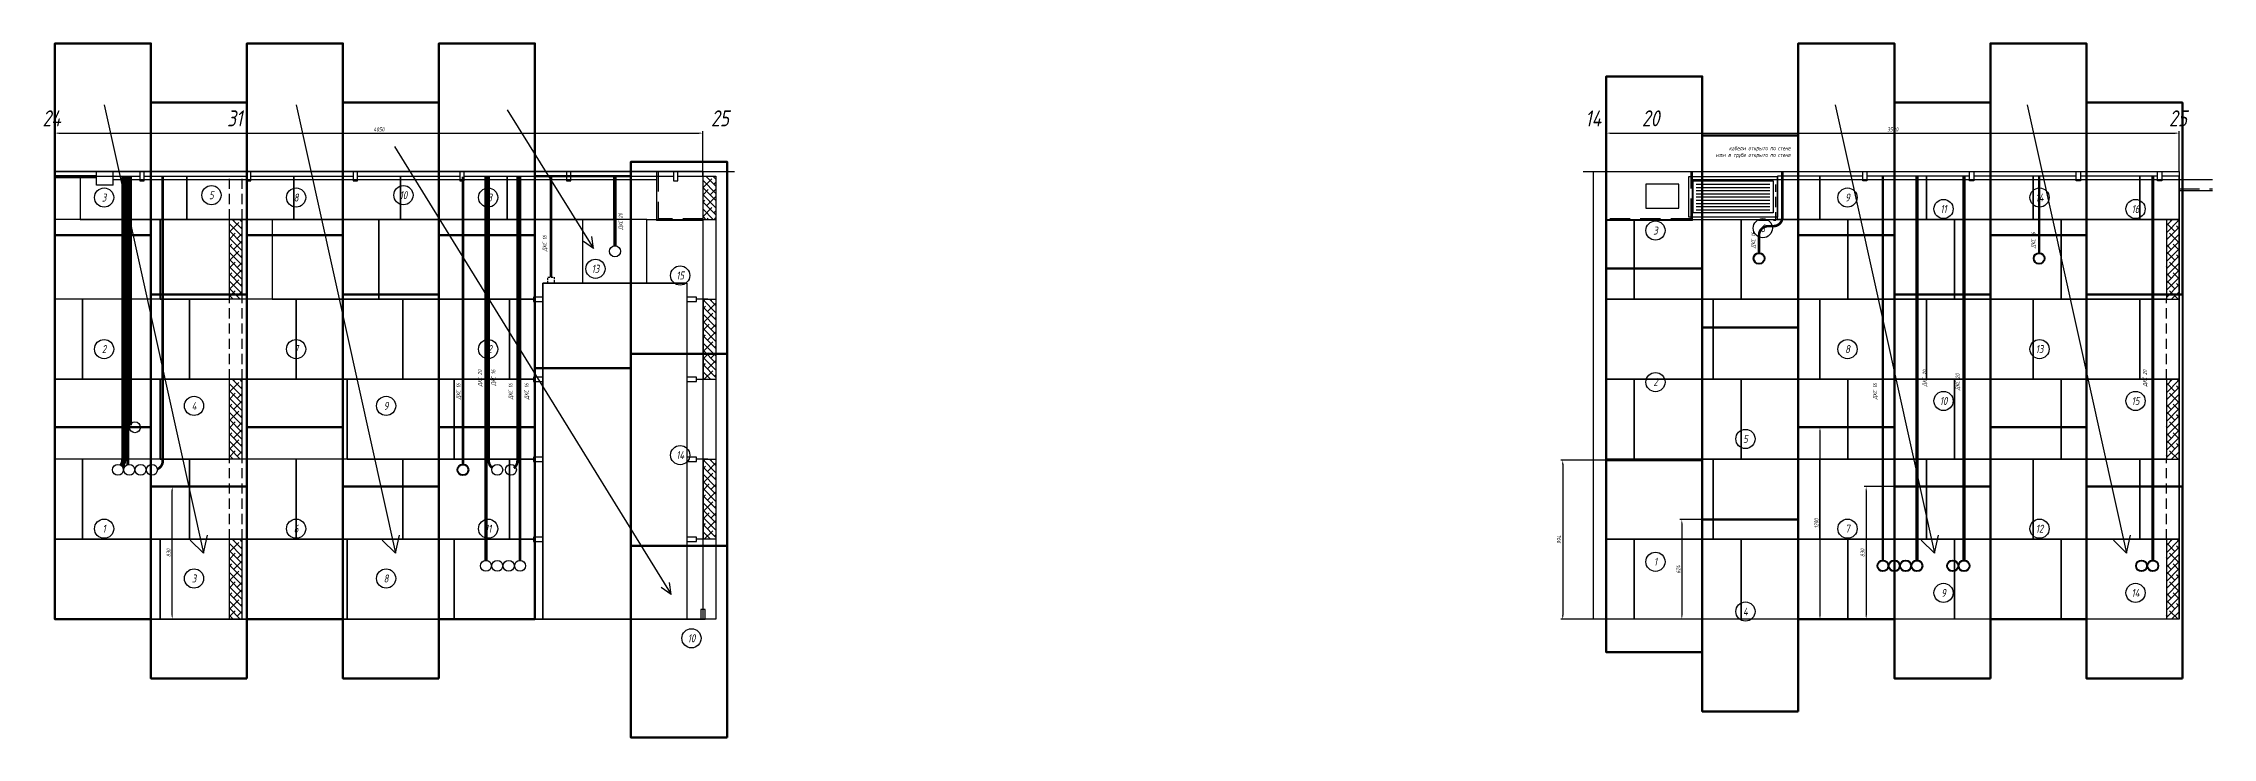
# Model space of a CAD drawing. Header units: millimetres. Extents: x -58926 to 121034, y -30758 to 3695.
# Drawn here: x 97931 to 111487, y -645 to 3695 of the extents above; entities that cross this region are included whole.
import ezdxf
from ezdxf.enums import TextEntityAlignment as Align

# ---------------------------------------------------------------- set-up
doc = ezdxf.new("R2010")
doc.units = ezdxf.units.MM
doc.header["$PDMODE"] = 35
doc.header["$PDSIZE"] = 50
doc.linetypes.add('DASHED', pattern=[19.05, 12.7, -6.35])
for name, color, linetype in [('01 Черновое', 7, 'Continuous'), ('02 ОВиК', 7, 'Continuous'), ('02 ЭОМ и СС', 7, 'Continuous'), ('03 Потолок', 7, 'Continuous'), ('10 Перегородки', 7, 'Continuous'), ('102 Звукоизоляция', 7, 'Continuous')]:
    doc.layers.add(name, color=color, linetype=linetype)
doc.styles.get("Standard").update_dxf_attribs({"font": 'arial.ttf'})
doc.styles.add('ГОСТ-ISOCPEUR', font='isocpeui.ttf', dxfattribs={"width": 0.8})
doc.dimstyles.new('ISO-25', dxfattribs={"dimtxt": 2.5, "dimasz": 2.5, "dimexe": 1.25, "dimexo": 0.625, "dimtad": 1, "dimtxsty": 'Standard', "dimcen": 2.5, "dimadec": 0, "dimazin": 0, "dimtfac": 1, "dimtmove": 0, "dimatfit": 3, "dimfxl": 1, "dimarcsym": 0})

# ---------------------------------------------------------------- blocks, each defined once
blk = doc.blocks.new('АП 500х200')
at = {"color": 0, "lineweight": -2}
for p, q in [((-507, 207), (-47, 207)), ((-507, 187), (-47, 187)), ((-507, 167), (-47, 167)), ((-507, 147), (-47, 147)), ((-507, 127), (-47, 127)), ((-507, 107), (-47, 107)), ((-507, 87), (-47, 87)), ((-507, 67), (-47, 67)), ((-507, 47), (-47, 47))]:
    blk.add_line(p, q, dxfattribs=at)
for points in [[(-554, 0), (-554, 254), (0, 254), (0, 0)], [(-527, 27), (-527, 227), (-27, 227), (-27, 27)]]:
    blk.add_lwpolyline(points, close=True, dxfattribs=at)
blk = doc.blocks.new('*D416')
at = {"layer": '01 Черновое', "color": 0, "lineweight": -2}
for p, q in [((98003, 2895), (98003, 3147)), ((98028, 3134), (102028, 3134)), ((102053, 2865), (102053, 3147))]:
    blk.add_line(p, q, dxfattribs=at)
at = {"layer": '01 Черновое', "color": 0}
for points in [[(98028, 3138), (98028, 3130), (98003, 3134)], [(102028, 3130), (102028, 3138), (102053, 3134)]]:
    blk.add_solid(points, dxfattribs=at)
at = {"layer": 'Defpoints', "color": 0}
for p in [(102053, 3134), (98003, 2895), (102053, 2865)]:
    blk.add_point(p, dxfattribs=at)
at = {"layer": '01 Черновое', "color": 0, "insert": (100028, 3157), "char_height": 25, "attachment_point": 5, "style": 'ГОСТ-ISOCPEUR'}
blk.add_mtext('4050', dxfattribs=at)
blk = doc.blocks.new('*D417')
at = {"layer": '01 Черновое', "color": 0, "lineweight": -2}
for p, q in [((107698, 2895), (107698, 3147)), ((107723, 3134), (111253, 3134)), ((111278, 2895), (111278, 3147))]:
    blk.add_line(p, q, dxfattribs=at)
at = {"layer": '01 Черновое', "color": 0}
for points in [[(107723, 3138), (107723, 3130), (107698, 3134)], [(111253, 3130), (111253, 3138), (111278, 3134)]]:
    blk.add_solid(points, dxfattribs=at)
at = {"layer": 'Defpoints', "color": 0}
for p in [(111278, 3134), (107698, 2895), (111278, 2895)]:
    blk.add_point(p, dxfattribs=at)
at = {"layer": '01 Черновое', "color": 0, "insert": (109488, 3157), "char_height": 25, "attachment_point": 5, "style": 'ГОСТ-ISOCPEUR'}
blk.add_mtext('3580', dxfattribs=at)
blk = doc.blocks.new('*D592')
at = {"layer": '102 Звукоизоляция', "color": 0, "lineweight": -2}
for p, q in [((98603, 925), (98749, 925)), ((98736, 120), (98736, 900)), ((98603, 95), (98749, 95))]:
    blk.add_line(p, q, dxfattribs=at)
at = {"layer": '102 Звукоизоляция', "color": 0}
for points in [[(98740, 900), (98732, 900), (98736, 925)], [(98732, 120), (98740, 120), (98736, 95)]]:
    blk.add_solid(points, dxfattribs=at)
at = {"layer": 'Defpoints', "color": 0}
for p in [(98603, 925), (98736, 925), (98603, 95)]:
    blk.add_point(p, dxfattribs=at)
at = {"layer": '102 Звукоизоляция', "color": 0, "insert": (98714, 510), "char_height": 25, "attachment_point": 5, "rotation": 90, "style": 'ГОСТ-ISOCPEUR'}
blk.add_mtext('830', dxfattribs=at)
blk = doc.blocks.new('*D593')
at = {"layer": '102 Звукоизоляция', "color": 0, "lineweight": -2}
for p, q in [((107698, 1089), (107413, 1089)), ((107426, 1064), (107426, 120)), ((107698, 95), (107413, 95))]:
    blk.add_line(p, q, dxfattribs=at)
at = {"layer": '102 Звукоизоляция', "color": 0}
for points in [[(107430, 1064), (107421, 1064), (107426, 1089)], [(107421, 120), (107430, 120), (107426, 95)]]:
    blk.add_solid(points, dxfattribs=at)
at = {"layer": 'Defpoints', "color": 0}
for p in [(107698, 1089), (107426, 95), (107698, 95)]:
    blk.add_point(p, dxfattribs=at)
at = {"layer": '102 Звукоизоляция', "color": 0, "insert": (107403, 592), "char_height": 25, "attachment_point": 5, "rotation": 90, "style": 'ГОСТ-ISOCPEUR'}
blk.add_mtext('994', dxfattribs=at)
blk = doc.blocks.new('*D594')
at = {"layer": '102 Звукоизоляция', "color": 0, "lineweight": -2}
for p, q in [((108298, 719), (108158, 719)), ((108170, 694), (108170, 120)), ((108298, 95), (108158, 95))]:
    blk.add_line(p, q, dxfattribs=at)
at = {"layer": '102 Звукоизоляция', "color": 0}
for points in [[(108174, 694), (108166, 694), (108170, 719)], [(108166, 120), (108174, 120), (108170, 95)]]:
    blk.add_solid(points, dxfattribs=at)
at = {"layer": 'Defpoints', "color": 0}
for p in [(108298, 719), (108170, 95), (108298, 95)]:
    blk.add_point(p, dxfattribs=at)
at = {"layer": '102 Звукоизоляция', "color": 0, "insert": (108148, 407), "char_height": 25, "attachment_point": 5, "rotation": 90, "style": 'ГОСТ-ISOCPEUR'}
blk.add_mtext('624', dxfattribs=at)
blk = doc.blocks.new('*D595')
at = {"layer": '102 Звукоизоляция', "color": 0, "lineweight": -2}
for p, q in [((108898, 1295), (109046, 1295)), ((109033, 1270), (109033, 120)), ((108898, 95), (109046, 95))]:
    blk.add_line(p, q, dxfattribs=at)
at = {"layer": '102 Звукоизоляция', "color": 0}
for points in [[(109038, 1270), (109029, 1270), (109033, 1295)], [(109029, 120), (109038, 120), (109033, 95)]]:
    blk.add_solid(points, dxfattribs=at)
at = {"layer": 'Defpoints', "color": 0}
for p in [(108898, 1295), (108898, 95), (109033, 95)]:
    blk.add_point(p, dxfattribs=at)
at = {"layer": '102 Звукоизоляция', "color": 0, "insert": (109011, 695), "char_height": 25, "attachment_point": 5, "rotation": 90, "style": 'ГОСТ-ISOCPEUR'}
blk.add_mtext('1200', dxfattribs=at)
blk = doc.blocks.new('*D596')
at = {"layer": '102 Звукоизоляция', "color": 0, "lineweight": -2}
for p, q in [((109498, 925), (109310, 925)), ((109322, 900), (109322, 120)), ((109498, 95), (109310, 95))]:
    blk.add_line(p, q, dxfattribs=at)
at = {"layer": '102 Звукоизоляция', "color": 0}
for points in [[(109326, 900), (109318, 900), (109322, 925)], [(109318, 120), (109326, 120), (109322, 95)]]:
    blk.add_solid(points, dxfattribs=at)
at = {"layer": 'Defpoints', "color": 0}
for p in [(109498, 925), (109322, 95), (109498, 95)]:
    blk.add_point(p, dxfattribs=at)
at = {"layer": '102 Звукоизоляция', "color": 0, "insert": (109300, 510), "char_height": 25, "attachment_point": 5, "rotation": 90, "style": 'ГОСТ-ISOCPEUR'}
blk.add_mtext('830', dxfattribs=at)

msp = doc.modelspace()

# ---------------------------------------------------------------- hatches: boundary and pattern name
at = {"layer": '01 Черновое'}
h = msp.add_hatch(dxfattribs=at)
h.set_pattern_fill('ANSI38', color=256, scale=10, angle=180, style=0)
h.set_pattern_definition([(135, (165071.565, 69358.977), (22.45064, 22.45064), []), (45, (165071.565, 69358.977), (67.351921, 22.45064), [79.375, -47.625])])
h.paths.add_polyline_path([(102053.052, 2595.176), (102053.052, 2865.176), (102133.052, 2865.176), (102133.052, 2595.176)])
h = msp.add_hatch(dxfattribs=at)
h.set_pattern_fill('ANSI38', color=256, scale=10, angle=180, style=0)
h.set_pattern_definition([(135, (165101.565, 70858.977), (22.45064, 22.45064), []), (45, (165101.565, 70858.977), (67.351921, 22.45064), [79.375, -47.625])])
h.paths.add_polyline_path([(99093.052, 2095.176), (99093.052, 2595.176), (99173.052, 2595.176), (99173.052, 2095.176)])
h = msp.add_hatch(dxfattribs=at)
h.set_pattern_fill('ANSI38', color=256, scale=10, style=0)
h.set_pattern_definition([(45, (49556.516, 70858.977), (-22.45064, 22.45064), []), (135, (49556.516, 70858.977), (-67.351921, 22.45064), [79.375, -47.625])])
h.paths.add_polyline_path([(111278.004, 2095.176), (111278.004, 2595.176), (111198.004, 2595.176), (111198.004, 2095.176)])
h = msp.add_hatch(dxfattribs=at)
h.set_pattern_fill('ANSI38', color=256, scale=10, angle=180, style=0)
h.set_pattern_definition([(135, (163774.54, 70358.977), (22.45064, 22.45064), []), (45, (163774.54, 70358.977), (67.351921, 22.45064), [79.375, -47.625])])
h.paths.add_polyline_path([(102053.052, 1595.176), (102053.052, 2095.176), (102133.052, 2095.176), (102133.052, 1595.176)])
h = msp.add_hatch(dxfattribs=at)
h.set_pattern_fill('ANSI38', color=256, scale=10, angle=180, style=0)
h.set_pattern_definition([(135, (165101.565, 69858.977), (22.45064, 22.45064), []), (45, (165101.565, 69858.977), (67.351921, 22.45064), [79.375, -47.625])])
h.paths.add_polyline_path([(99093.052, 1095.176), (99093.052, 1595.176), (99173.052, 1595.176), (99173.052, 1095.176)])
h = msp.add_hatch(dxfattribs=at)
h.set_pattern_fill('ANSI38', color=256, scale=10, style=0)
h.set_pattern_definition([(45, (49556.516, 69858.977), (-22.45064, 22.45064), []), (135, (49556.516, 69858.977), (-67.351921, 22.45064), [79.375, -47.625])])
h.paths.add_polyline_path([(111278.004, 1095.176), (111278.004, 1595.176), (111198.004, 1595.176), (111198.004, 1095.176)])
h = msp.add_hatch(dxfattribs=at)
h.set_pattern_fill('ANSI38', color=256, scale=10, angle=180, style=0)
h.set_pattern_definition([(135, (163774.54, 69358.977), (22.45064, 22.45064), []), (45, (163774.54, 69358.977), (67.351921, 22.45064), [79.375, -47.625])])
h.paths.add_polyline_path([(102053.052, 595.176), (102053.052, 1095.176), (102133.052, 1095.176), (102133.052, 595.176)])
h = msp.add_hatch(dxfattribs=at)
h.set_pattern_fill('ANSI38', color=256, scale=10, angle=180, style=0)
h.set_pattern_definition([(135, (165101.565, 68858.977), (22.45064, 22.45064), []), (45, (165101.565, 68858.977), (67.351921, 22.45064), [79.375, -47.625])])
h.paths.add_polyline_path([(99093.052, 95.176), (99093.052, 595.176), (99173.052, 595.176), (99173.052, 95.176)])
h = msp.add_hatch(dxfattribs=at)
h.set_pattern_fill('ANSI38', color=256, scale=10, style=0)
h.set_pattern_definition([(45, (49556.516, 68858.977), (-22.45064, 22.45064), []), (135, (49556.516, 68858.977), (-67.351921, 22.45064), [79.375, -47.625])])
h.paths.add_polyline_path([(111278.004, 95.176), (111278.004, 595.176), (111198.004, 595.176), (111198.004, 95.176)])

# ---------------------------------------------------------------- linework, layer by layer
for p, q in [((98003.052, 2895.176), (102249.435, 2895.176)), ((98003.052, 95.176), (98003.052, 2895.176)), ((98003.052, 2865.176), (98532.972, 2865.176)), ((98559.972, 2865.176), (99199.972, 2865.176)), ((99226.972, 2865.176), (99866.972, 2865.176)), ((99893.972, 2865.176), (100533.972, 2865.176)), ((100560.972, 2865.176), (101200.972, 2865.176)), ((101227.972, 2865.176), (101867.972, 2865.176)), ((101894.972, 2865.176), (102133.052, 2865.176)), ((102053.052, 2595.176), (102053.052, 2865.176)), ((102133.052, 2865.176), (102133.052, 95.176)), ((107553.323, 2895.176), (111278.004, 2895.176)), ((107698.004, 2895.176), (107698.004, 95.176)), ((107698.004, 95.176), (107698.004, 2895.176)), ((109300.084, 2865.176), (108767.004, 2865.176)), ((109967.084, 2865.176), (109327.084, 2865.176)), ((110634.084, 2865.176), (109994.084, 2865.176)), ((111142.231, 2865.176), (110661.084, 2865.176)), ((111278.004, 2865.176), (111169.231, 2865.176)), ((111278.004, 2895.176), (111278.004, 95.176)), ((111278.004, 95.176), (111278.004, 2865.176)), ((98660.052, 2595.176), (98003.052, 2595.176)), ((98660.052, 2595.176), (98003.052, 2595.176)), ((98660.052, 2595.176), (98003.052, 2595.176)), ((98660.052, 2095.176), (98660.052, 2595.176)), ((99093.052, 2095.176), (99093.052, 2595.176)), ((99173.052, 2595.176), (99093.052, 2595.176)), ((99173.052, 2595.176), (99093.052, 2595.176)), ((99173.052, 2595.176), (99093.052, 2595.176)), ((99093.052, 2095.176), (99093.052, 2595.176)), ((99173.052, 2095.176), (99173.052, 2595.176)), ((99173.052, 2095.176), (99173.052, 2595.176)), ((99360.052, 2595.176), (99173.052, 2595.176)), ((101303.052, 2595.176), (100694.052, 2595.176)), ((100694.052, 2595.176), (100694.052, 2095.176)), ((101303.052, 2195.176), (101303.052, 2595.176)), ((101703.052, 2595.176), (101303.052, 2595.176)), ((101703.052, 2195.176), (101703.052, 2595.176)), ((101703.052, 2595.176), (102133.052, 2595.176)), ((110541.004, 2595.176), (111198.004, 2595.176)), ((110541.004, 2095.176), (110541.004, 2595.176)), ((111198.004, 2595.176), (111198.004, 2095.176)), ((111198.004, 2595.176), (111278.004, 2595.176)), ((111198.004, 2595.176), (111198.004, 2095.176)), ((101053.052, 2195.176), (101053.052, 95.176)), ((101953.052, 2195.176), (101053.052, 2195.176)), ((101953.052, 2195.176), (101953.052, 95.176)), ((100694.052, 2095.176), (100993.052, 2095.176)), ((102083.052, 2095.176), (102013.052, 2095.176)), ((102053.052, 2095.176), (102053.052, 1595.176)), ((102053.052, 2095.176), (102133.052, 2095.176)), ((111198.004, 2095.176), (110541.004, 2095.176)), ((98660.052, 1595.176), (98003.052, 1595.176)), ((98660.052, 1595.176), (98003.052, 1595.176)), ((98660.052, 1595.176), (98003.052, 1595.176)), ((98660.052, 1095.176), (98660.052, 1595.176)), ((99093.052, 1095.176), (99093.052, 1595.176)), ((99173.052, 1595.176), (99093.052, 1595.176)), ((99173.052, 1595.176), (99093.052, 1595.176)), ((99173.052, 1595.176), (99093.052, 1595.176)), ((99173.052, 1095.176), (99173.052, 1595.176)), ((99830.052, 1595.176), (99173.052, 1595.176)), ((99173.052, 1095.176), (99173.052, 1595.176)), ((99830.052, 1595.176), (99173.052, 1595.176)), ((99830.052, 1095.176), (99830.052, 1595.176)), ((110541.004, 1595.176), (111198.004, 1595.176)), ((110541.004, 1095.176), (110541.004, 1595.176)), ((111198.004, 1595.176), (111198.004, 1095.176)), ((111198.004, 1595.176), (111278.004, 1595.176)), ((111198.004, 1595.176), (111198.004, 1095.176)), ((102083.052, 1095.176), (102013.052, 1095.176)), ((102053.052, 1095.176), (102053.052, 595.176)), ((102053.052, 1095.176), (102133.052, 1095.176)), ((111198.004, 1095.176), (110541.004, 1095.176)), ((98660.052, 595.176), (98003.052, 595.176)), ((98660.052, 95.176), (98660.052, 595.176)), ((99093.052, 95.176), (99093.052, 595.176)), ((99173.052, 595.176), (99093.052, 595.176)), ((99830.052, 595.176), (99173.052, 595.176)), ((99173.052, 95.176), (99173.052, 595.176)), ((99830.052, 95.176), (99830.052, 595.176)), ((102133.052, 595.176), (102013.052, 595.176)), ((110541.004, 595.176), (111198.004, 595.176)), ((110541.004, 95.176), (110541.004, 595.176)), ((111198.004, 595.176), (111198.004, 95.176)), ((111198.004, 595.176), (111278.004, 595.176)), ((111198.004, 595.176), (111198.004, 95.176)), ((102133.052, 95.176), (98003.052, 95.176)), ((111198.004, 95.176), (107553.323, 95.176)), ((111278.004, 95.176), (107698.004, 95.176))]:
    msp.add_line(p, q, dxfattribs=at)
at = {"layer": '01 Черновое', "linetype": 'DASHED', "ltscale": 5}
for p, q in [((99093.052, 2595.176), (99093.052, 2865.176)), ((99173.052, 2595.176), (99173.052, 2865.176)), ((102053.052, 2095.176), (102053.052, 2595.176)), ((99093.052, 1595.176), (99093.052, 2095.176)), ((99173.052, 1595.176), (99173.052, 2095.176)), ((111198.004, 1595.176), (111198.004, 2095.176)), ((102053.052, 1095.176), (102053.052, 1595.176)), ((99093.052, 595.176), (99093.052, 1095.176)), ((99173.052, 595.176), (99173.052, 1095.176)), ((111198.004, 595.176), (111198.004, 1095.176)), ((102053.052, 95.176), (102053.052, 595.176))]:
    msp.add_line(p, q, dxfattribs=at)
at = {"layer": '01 Черновое'}
for points in [[(102053.052, 95.176), (102053.052, 2895.176), (98003.052, 2895.176), (98003.052, 95.176)], [(100027.052, 2595.176), (99360.052, 2595.176), (99360.052, 2095.176), (100027.052, 2095.176)], [(100694.052, 2595.176), (100027.052, 2595.176), (100027.052, 2095.176), (100694.052, 2095.176)], [(107873.004, 2595.176), (108540.004, 2595.176), (108540.004, 2095.176), (107873.004, 2095.176)], [(108540.004, 2595.176), (109207.004, 2595.176), (109207.004, 2095.176), (108540.004, 2095.176)], [(109207.004, 2595.176), (109874.004, 2595.176), (109874.004, 2095.176), (109207.004, 2095.176)], [(109874.004, 2595.176), (110541.004, 2595.176), (110541.004, 2095.176), (109874.004, 2095.176)], [(101953.052, 2195.176), (101953.052, 95.176), (101053.052, 95.176), (101053.052, 2195.176)], [(98843.052, 2095.176), (98176.052, 2095.176), (98176.052, 1595.176), (98843.052, 1595.176)], [(99510.052, 2095.176), (98843.052, 2095.176), (98843.052, 1595.176), (99510.052, 1595.176)], [(100177.052, 2095.176), (99510.052, 2095.176), (99510.052, 1595.176), (100177.052, 1595.176)], [(100844.052, 2095.176), (100177.052, 2095.176), (100177.052, 1595.176), (100844.052, 1595.176)], [(107698.004, 2095.176), (108365.004, 2095.176), (108365.004, 1595.176), (107698.004, 1595.176)], [(108365.004, 2095.176), (109032.004, 2095.176), (109032.004, 1595.176), (108365.004, 1595.176)], [(109032.004, 2095.176), (109699.004, 2095.176), (109699.004, 1595.176), (109032.004, 1595.176)], [(109699.004, 2095.176), (110366.004, 2095.176), (110366.004, 1595.176), (109699.004, 1595.176)], [(110366.004, 2095.176), (111033.004, 2095.176), (111033.004, 1595.176), (110366.004, 1595.176)], [(100497.052, 1595.176), (99830.052, 1595.176), (99830.052, 1095.176), (100497.052, 1095.176)], [(107873.004, 1595.176), (108540.004, 1595.176), (108540.004, 1095.176), (107873.004, 1095.176)], [(108540.004, 1595.176), (109207.004, 1595.176), (109207.004, 1095.176), (108540.004, 1095.176)], [(109207.004, 1595.176), (109874.004, 1595.176), (109874.004, 1095.176), (109207.004, 1095.176)], [(109874.004, 1595.176), (110541.004, 1595.176), (110541.004, 1095.176), (109874.004, 1095.176)], [(98843.052, 1095.176), (98176.052, 1095.176), (98176.052, 595.176), (98843.052, 595.176)], [(99510.052, 1095.176), (98843.052, 1095.176), (98843.052, 595.176), (99510.052, 595.176)], [(100177.052, 1095.176), (99510.052, 1095.176), (99510.052, 595.176), (100177.052, 595.176)], [(100844.052, 1095.176), (100177.052, 1095.176), (100177.052, 595.176), (100844.052, 595.176)], [(107698.004, 1095.176), (108365.004, 1095.176), (108365.004, 595.176), (107698.004, 595.176)], [(108365.004, 1095.176), (109032.004, 1095.176), (109032.004, 595.176), (108365.004, 595.176)], [(109032.004, 1095.176), (109699.004, 1095.176), (109699.004, 595.176), (109032.004, 595.176)], [(109699.004, 1095.176), (110366.004, 1095.176), (110366.004, 595.176), (109699.004, 595.176)], [(110366.004, 1095.176), (111033.004, 1095.176), (111033.004, 595.176), (110366.004, 595.176)], [(100497.052, 595.176), (99830.052, 595.176), (99830.052, 95.176), (100497.052, 95.176)], [(107873.004, 595.176), (108540.004, 595.176), (108540.004, 95.176), (107873.004, 95.176)], [(108540.004, 595.176), (109207.004, 595.176), (109207.004, 95.176), (108540.004, 95.176)], [(109207.004, 595.176), (109874.004, 595.176), (109874.004, 95.176), (109207.004, 95.176)], [(109874.004, 595.176), (110541.004, 595.176), (110541.004, 95.176), (109874.004, 95.176)]]:
    msp.add_lwpolyline(points, close=True, dxfattribs=at)
for points in [[(98161.052, 2865.176), (98161.052, 2595.176), (98828.052, 2595.176), (98828.052, 2865.176)], [(98828.052, 2865.176), (98828.052, 2595.176), (99495.052, 2595.176), (99495.052, 2865.176)], [(99495.052, 2865.176), (99495.052, 2595.176), (100162.052, 2595.176), (100162.052, 2865.176)], [(100162.052, 2865.176), (100162.052, 2595.176), (100829.052, 2595.176), (100829.052, 2865.176)], [(100829.052, 2865.176), (100829.052, 2595.176), (101496.052, 2595.176), (101496.052, 2865.176)], [(109032.004, 2865.176), (109032.004, 2595.176), (108767.004, 2595.176), (108767.004, 2865.176)], [(109699.004, 2865.176), (109699.004, 2595.176), (109032.004, 2595.176), (109032.004, 2865.176)], [(110366.004, 2865.176), (110366.004, 2595.176), (109699.004, 2595.176), (109699.004, 2865.176)], [(111033.004, 2865.176), (111033.004, 2595.176), (110366.004, 2595.176), (110366.004, 2865.176)], [(111278.004, 2595.176), (111033.004, 2595.176), (111033.004, 2865.176)], [(99093.052, 2595.176), (98660.052, 2595.176), (98660.052, 2095.176), (99093.052, 2095.176)], [(107698.004, 2595.176), (107873.004, 2595.176), (107873.004, 2095.176), (107698.004, 2095.176)], [(98003.052, 1595.176), (98176.052, 1595.176), (98176.052, 2095.176), (98003.052, 2095.176)], [(100993.052, 2095.176), (100844.052, 2095.176), (100844.052, 1595.176), (100993.052, 1595.176)], [(111278.004, 1595.176), (111033.004, 1595.176), (111033.004, 2095.176), (111278.004, 2095.176)], [(99093.052, 1595.176), (98660.052, 1595.176), (98660.052, 1095.176), (99093.052, 1095.176)], [(100993.052, 1595.176), (100497.052, 1595.176), (100497.052, 1095.176), (100993.052, 1095.176)], [(102013.052, 1595.176), (102133.052, 1595.176)], [(107698.004, 1595.176), (107873.004, 1595.176), (107873.004, 1095.176), (107698.004, 1095.176)], [(98003.052, 595.176), (98176.052, 595.176), (98176.052, 1095.176), (98003.052, 1095.176)], [(100993.052, 1095.176), (100844.052, 1095.176), (100844.052, 595.176), (100993.052, 595.176)], [(111278.004, 595.176), (111033.004, 595.176), (111033.004, 1095.176), (111278.004, 1095.176)], [(99093.052, 595.176), (98660.052, 595.176), (98660.052, 95.176), (99093.052, 95.176)], [(100993.052, 595.176), (100497.052, 595.176), (100497.052, 95.176), (101053.052, 95.176)], [(107698.004, 595.176), (107873.004, 595.176), (107873.004, 95.176), (107698.004, 95.176)]]:
    msp.add_lwpolyline(points, dxfattribs=at)
at = {"layer": '01 Черновое', "flags": 128}
for points in [[(98532.972, 2835.176), (98559.972, 2835.176), (98559.972, 2895.176), (98532.972, 2895.176)], [(99199.972, 2835.176), (99226.972, 2835.176), (99226.972, 2895.176), (99199.972, 2895.176)], [(99866.972, 2835.176), (99893.972, 2835.176), (99893.972, 2895.176), (99866.972, 2895.176)], [(100533.972, 2835.176), (100560.972, 2835.176), (100560.972, 2895.176), (100533.972, 2895.176)], [(101200.972, 2835.176), (101227.972, 2835.176), (101227.972, 2895.176), (101200.972, 2895.176)], [(101867.972, 2835.176), (101894.972, 2835.176), (101894.972, 2895.176), (101867.972, 2895.176)], [(109327.084, 2835.176), (109300.084, 2835.176), (109300.084, 2895.176), (109327.084, 2895.176)], [(109994.084, 2835.176), (109967.084, 2835.176), (109967.084, 2895.176), (109994.084, 2895.176)], [(110661.084, 2835.176), (110634.084, 2835.176), (110634.084, 2895.176), (110661.084, 2895.176)], [(111169.231, 2835.176), (111142.231, 2835.176), (111142.231, 2895.176), (111169.231, 2895.176)], [(101053.052, 2081.676), (101053.052, 2108.676), (100993.052, 2108.676), (100993.052, 2081.676)], [(102013.052, 2081.676), (102013.052, 2108.676), (101953.052, 2108.676), (101953.052, 2081.676)], [(101053.052, 1581.676), (101053.052, 1608.676), (100993.052, 1608.676), (100993.052, 1581.676)], [(102013.052, 1581.676), (102013.052, 1608.676), (101953.052, 1608.676), (101953.052, 1581.676)], [(101053.052, 1081.676), (101053.052, 1108.676), (100993.052, 1108.676), (100993.052, 1081.676)], [(102013.052, 1081.676), (102013.052, 1108.676), (101953.052, 1108.676), (101953.052, 1081.676)], [(101053.052, 581.676), (101053.052, 608.676), (100993.052, 608.676), (100993.052, 581.676)], [(102013.052, 581.676), (102013.052, 608.676), (101953.052, 608.676), (101953.052, 581.676)], [(102039.543, 95.176), (102066.543, 95.176), (102066.543, 155.176), (102039.543, 155.176)]]:
    msp.add_lwpolyline(points, close=True, dxfattribs=at)
at = {"layer": '02 ОВиК', "flags": 128}
msp.add_lwpolyline([(107944.155, 2815.176), (107944.155, 2665.176), (108151.086, 2665.176), (108151.086, 2815.176)], close=True, dxfattribs=at)
msp.add_lwpolyline([(107944.155, 2815.176), (107944.155, 2665.176), (108151.086, 2665.176), (108151.086, 2815.176)], close=True, dxfattribs=at)
at = {"layer": '02 ЭОМ и СС', "const_width": 16}
msp.add_lwpolyline([(98412.51, 1057.999, 0.172284623), (98425.052, 1093.318), (98425.052, 2862.176)], format="xyb", dxfattribs=at)
msp.add_lwpolyline([(98412.51, 1057.999, 0.172284623), (98425.052, 1093.318), (98425.052, 2862.176)], format="xyb", dxfattribs=at)
at = {"layer": '02 ЭОМ и СС', "const_width": 16, "flags": 128}
for points in [[(98424.927, 1047.908, 0.172284623), (98441.052, 1093.318), (98441.052, 2862.176)], [(98424.927, 1047.908, 0.172284623), (98441.052, 1093.318), (98441.052, 2862.176)], [(98643.242, 1033.76, 0.299332015), (98677.052, 1085.176), (98677.052, 2862.176)], [(98643.242, 1033.76, 0.299332015), (98677.052, 1085.176), (98677.052, 2862.176)], [(108652.823, 2384.676), (108652.823, 2496.676, -0.414213562), (108708.823, 2552.676), (108742.707, 2552.676, 0.414213562), (108798.707, 2608.676), (108798.707, 2895.176)]]:
    msp.add_lwpolyline(points, format="xyb", dxfattribs=at)
at = {"layer": '02 ЭОМ и СС', "flags": 128}
for points, const_width in [([(98459.052, 1062.097), (98459.052, 2862.176)], 20), ([(98459.052, 1062.097), (98459.052, 2862.176)], 20), ([(98477.052, 1307.563), (98477.052, 2862.176)], 16), ([(98477.052, 1307.563), (98477.052, 2862.176)], 16), ([(100696.552, 463.176), (100696.552, 2862.176)], 20), ([(100696.552, 463.176), (100696.552, 2862.176)], 20), ([(100909.552, 463.176), (100909.552, 2862.176)], 16), ([(100909.552, 463.176), (100909.552, 2862.176)], 16), ([(101103.052, 2233.176), (101103.052, 2862.176)], 16), ([(101103.052, 2233.176), (101103.052, 2862.176)], 16), ([(101503.052, 2429.176), (101503.052, 2862.176)], 20), ([(101503.052, 2429.176), (101503.052, 2862.176)], 20), ([(109426.323, 463.176), (109426.323, 2862.176)], 16), ([(109426.323, 463.176), (109426.323, 2862.176)], 16), ([(109639.323, 463.176), (109639.323, 2862.176)], 20), ([(109639.323, 463.176), (109639.323, 2862.176)], 20), ([(110402.823, 2384.676), (110402.823, 2862.176)], 16), ([(110402.823, 2384.676), (110402.823, 2862.176)], 16)]:
    msp.add_lwpolyline(points, dxfattribs=dict(at, const_width=const_width))
at = {"layer": '02 ЭОМ и СС'}
msp.add_lwpolyline([(100553.052, 1063.176, 16, 16, 0), (100553.052, 2862.176, 16, 16, 0)], format="xyseb", dxfattribs=at)
msp.add_lwpolyline([(100553.052, 1063.176, 16, 16, 0), (100553.052, 2862.176, 16, 16, 0)], format="xyseb", dxfattribs=at)
at = {"layer": '02 ЭОМ и СС', "flags": 128}
for points in [[(100735.78, 1041.28, 16, 16, -0.229100775), (100714.552, 1085.176, 16, 16, 0), (100714.552, 2862.176, 16, 16, 0)], [(100735.78, 1041.28, 16, 16, -0.229100775), (100714.552, 1085.176, 16, 16, 0), (100714.552, 2862.176, 16, 16, 0)], [(100870.756, 1040.082, 16, 16, 0.238396859), (100893.552, 1085.176, 16, 16, 0), (100893.552, 2862.176, 16, 16, 0)], [(100870.756, 1040.082, 16, 16, 0.238396859), (100893.552, 1085.176, 16, 16, 0), (100893.552, 2862.176, 16, 16, 0)], [(109933.504, 463.176, 20, 20, 0), (109933.504, 2862.176, 20, 20, 0)], [(109933.504, 463.176, 20, 20, 0), (109933.504, 2862.176, 20, 20, 0)], [(111113.504, 463.176, 20, 20, 0), (111113.504, 2862.176, 20, 20, 0)], [(111113.504, 463.176, 20, 20, 0), (111113.504, 2862.176, 20, 20, 0)]]:
    msp.add_lwpolyline(points, format="xyseb", dxfattribs=at)
at = {"layer": '02 ЭОМ и СС', "linetype": 'DASHED', "ltscale": 5, "flags": 128}
msp.add_lwpolyline([(108648.403, 2590.963), (108758.11, 2590.963), (108758.11, 2812.41)], dxfattribs=at)
msp.add_lwpolyline([(108648.403, 2590.963), (108758.11, 2590.963), (108758.11, 2812.41)], dxfattribs=at)
at = {"layer": '02 ЭОМ и СС', "linetype": 'DASHED', "flags": 128}
msp.add_lwpolyline([(101084.052, 2195.176), (101084.052, 2233.176), (101122.052, 2233.176), (101122.052, 2195.176)], close=True, dxfattribs=at)
msp.add_lwpolyline([(101084.052, 2195.176), (101084.052, 2233.176), (101122.052, 2233.176), (101122.052, 2195.176)], close=True, dxfattribs=at)
at = {"layer": '02 ЭОМ и СС'}
for centre in [(101503.052, 2395.176), (101503.052, 2395.176), (98503.052, 1295.562), (98503.052, 1295.562), (98396.552, 1029.176), (98396.552, 1029.176), (98467.552, 1029.176), (98467.552, 1029.176), (98538.552, 1029.176), (98538.552, 1029.176), (98609.552, 1029.176), (98609.552, 1029.176), (100767.552, 1029.176), (100767.552, 1029.176), (100852.552, 1029.176), (100852.552, 1029.176), (100696.552, 429.176), (100696.552, 429.176), (100767.552, 429.176), (100767.552, 429.176), (100838.552, 429.176), (100838.552, 429.176), (100909.552, 429.176), (100909.552, 429.176)]:
    msp.add_circle(centre, 34, dxfattribs=at)
at = {"layer": '02 ЭОМ и СС', "lineweight": 40}
for centre in [(108652.823, 2350.676), (110402.823, 2350.676), (110402.823, 2350.676), (100553.052, 1029.176), (100553.052, 1029.176), (109426.323, 429.176), (109426.323, 429.176), (109497.323, 429.176), (109497.323, 429.176), (109568.323, 429.176), (109568.323, 429.176), (109639.323, 429.176), (109639.323, 429.176), (109862.504, 429.176), (109862.504, 429.176), (109933.504, 429.176), (109933.504, 429.176), (111042.504, 429.176), (111042.504, 429.176), (111113.504, 429.176), (111113.504, 429.176)]:
    msp.add_circle(centre, 34, dxfattribs=at)
at = {"layer": '03 Потолок'}
for p, q in [((98003.052, 2868.176), (98263.052, 2868.176)), ((98003.052, 2855.676), (98263.052, 2855.676)), ((98263.052, 2808.176), (98263.052, 2895.176)), ((98367.052, 2808.176), (98367.052, 2895.176)), ((101763.052, 2895.176), (101763.052, 2588.676)), ((98367.052, 2808.176), (98263.052, 2808.176)), ((98367.052, 2845.176), (101763.052, 2845.176)), ((102053.052, 2588.676), (101763.052, 2588.676))]:
    msp.add_line(p, q, dxfattribs=at)
at = {"layer": '03 Потолок', "linetype": 'DASHED', "ltscale": 10}
for p, q in [((101772.552, 2895.176), (101772.552, 2598.176)), ((108228.004, 2598.176), (108228.004, 2895.176)), ((111278.004, 2785.176), (111486.975, 2785.176)), ((102053.052, 2598.176), (101772.552, 2598.176)), ((108228.004, 2598.176), (107698.004, 2598.176))]:
    msp.add_line(p, q, dxfattribs=at)
at = {"layer": '03 Потолок', "lineweight": -2}
for q in [(108237.504, 2895.176), (107698.004, 2588.676)]:
    msp.add_line((108237.504, 2588.676), q, dxfattribs=at)
at = {"layer": '03 Потолок', "ltscale": 5}
msp.add_line((108237.504, 2845.176), (111486.975, 2845.176), dxfattribs=at)
at = {"layer": '03 Потолок', "ltscale": 10}
msp.add_line((111278.004, 2775.676), (111486.975, 2775.676), dxfattribs=at)
at = {"layer": '10 Перегородки'}
msp.add_line((107618.004, 95.176), (107618.004, 2895.176), dxfattribs=at)
at = {"layer": '102 Звукоизоляция', "color": 5}
for p, q in [((98310.791, 3311.655), (98930.769, 508.16)), ((99510.791, 3311.655), (100130.769, 508.16)), ((100829.969, 3278.77), (101369.598, 2413.776)), ((109128.597, 3311.655), (109748.576, 508.16)), ((110328.597, 3311.655), (110948.576, 508.16)), ((100125.183, 3051.518), (101853.683, 250.454)), ((101369.598, 2413.776), (101306.782, 2456.013)), ((101369.598, 2413.776), (101359.282, 2488.765)), ((98930.769, 508.16), (98848.808, 590.122)), ((98930.769, 508.16), (98956.195, 621.248)), ((100130.769, 508.16), (100048.808, 590.122)), ((100130.769, 508.16), (100156.195, 621.248)), ((109748.576, 508.16), (109666.615, 590.122)), ((109748.576, 508.16), (109774.001, 621.248)), ((110948.576, 508.16), (110866.615, 590.122)), ((110948.576, 508.16), (110974.001, 621.248)), ((101853.683, 250.454), (101790.867, 292.691)), ((101853.683, 250.454), (101843.367, 325.443))]:
    msp.add_line(p, q, dxfattribs=at)
at = {"layer": '102 Звукоизоляция', "color": 74, "linetype": 'Continuous', "lineweight": 100, "ltscale": 10, "flags": 128}
for points in [[(98603.052, 2495.176), (98003.052, 2495.176), (98003.052, 3695.176), (98603.052, 3695.176)], [(99803.052, 2495.176), (99203.052, 2495.176), (99203.052, 3695.176), (99803.052, 3695.176)], [(101003.052, 2495.176), (100403.052, 2495.176), (100403.052, 3695.176), (101003.052, 3695.176)], [(109498.004, 2495.176), (108898.004, 2495.176), (108898.004, 3695.176), (109498.004, 3695.176)], [(110698.004, 2495.176), (110098.004, 2495.176), (110098.004, 3695.176), (110698.004, 3695.176)], [(108298.004, 2288.676), (107698.004, 2288.676), (107698.004, 3488.676), (108298.004, 3488.676)], [(99203.052, 2125.176), (98603.052, 2125.176), (98603.052, 3325.176), (99203.052, 3325.176)], [(100403.052, 2125.176), (99803.052, 2125.176), (99803.052, 3325.176), (100403.052, 3325.176)], [(110098.004, 2125.176), (109498.004, 2125.176), (109498.004, 3325.176), (110098.004, 3325.176)], [(111298.004, 2125.176), (110698.004, 2125.176), (110698.004, 3325.176), (111298.004, 3325.176)], [(108898.004, 1918.676), (108298.004, 1918.676), (108298.004, 3118.676), (108898.004, 3118.676)], [(101603.052, 1665.176), (101003.052, 1665.176), (101003.052, 2865.176), (101603.052, 2865.176)], [(102203.052, 1755.176), (101603.052, 1755.176), (101603.052, 2955.176), (102203.052, 2955.176)], [(98603.052, 1295.176), (98003.052, 1295.176), (98003.052, 2495.176), (98603.052, 2495.176)], [(99803.052, 1295.176), (99203.052, 1295.176), (99203.052, 2495.176), (99803.052, 2495.176)], [(101003.052, 1295.176), (100403.052, 1295.176), (100403.052, 2495.176), (101003.052, 2495.176)], [(109498.004, 1295.176), (108898.004, 1295.176), (108898.004, 2495.176), (109498.004, 2495.176)], [(110698.004, 1295.176), (110098.004, 1295.176), (110098.004, 2495.176), (110698.004, 2495.176)], [(108298.004, 1088.676), (107698.004, 1088.676), (107698.004, 2288.676), (108298.004, 2288.676)], [(99203.052, 925.176), (98603.052, 925.176), (98603.052, 2125.176), (99203.052, 2125.176)], [(108898.004, 718.676), (108298.004, 718.676), (108298.004, 1918.676), (108898.004, 1918.676)], [(102203.052, 555.176), (101603.052, 555.176), (101603.052, 1755.176), (102203.052, 1755.176)], [(98603.052, 95.176), (98003.052, 95.176), (98003.052, 1295.176), (98603.052, 1295.176)], [(99803.052, 95.176), (99203.052, 95.176), (99203.052, 1295.176), (99803.052, 1295.176)], [(101003.052, 95.176), (100403.052, 95.176), (100403.052, 1295.176), (101003.052, 1295.176)], [(109498.004, 95.176), (108898.004, 95.176), (108898.004, 1295.176), (109498.004, 1295.176)], [(110698.004, 95.176), (110098.004, 95.176), (110098.004, 1295.176), (110698.004, 1295.176)], [(108298.004, -111.324), (107698.004, -111.324), (107698.004, 1088.676), (108298.004, 1088.676)], [(99203.052, -274.824), (98603.052, -274.824), (98603.052, 925.176), (99203.052, 925.176)], [(100403.052, -274.824), (99803.052, -274.824), (99803.052, 925.176), (100403.052, 925.176)], [(110098.004, -274.824), (109498.004, -274.824), (109498.004, 925.176), (110098.004, 925.176)], [(111298.004, -274.824), (110698.004, -274.824), (110698.004, 925.176), (111298.004, 925.176)], [(108898.004, -481.324), (108298.004, -481.324), (108298.004, 718.676), (108898.004, 718.676)], [(102203.052, -644.824), (101603.052, -644.824), (101603.052, 555.176), (102203.052, 555.176)]]:
    msp.add_lwpolyline(points, close=True, dxfattribs=at)
at = {"layer": '102 Звукоизоляция', "color": 74, "linetype": 'Continuous', "lineweight": 40, "ltscale": 10, "flags": 128}
for points in [[(100403.052, 925.176), (99803.052, 925.176), (99803.052, 2125.176), (100403.052, 2125.176)], [(110098.004, 925.176), (109498.004, 925.176), (109498.004, 2125.176), (110098.004, 2125.176)], [(111298.004, 925.176), (110698.004, 925.176), (110698.004, 2125.176), (111298.004, 2125.176)]]:
    msp.add_lwpolyline(points, close=True, dxfattribs=at)
at = {"layer": '102 Звукоизоляция', "color": 74}
for centre in [(98310.351, 2731.43), (98981.019, 2746.205), (99510.351, 2731.43), (100181.019, 2746.205), (100710.351, 2731.43), (109205.303, 2731.43), (109805.303, 2659.814), (110405.303, 2731.43), (111005.303, 2659.814), (108005.303, 2524.93), (108675.971, 2539.705), (101381.019, 2286.205), (101910.351, 2244.103), (98310.351, 1784.103), (99510.351, 1784.103), (100710.351, 1784.103), (109205.303, 1784.103), (110405.303, 1784.103), (108005.303, 1577.603), (109805.303, 1459.814), (111005.303, 1459.814), (98872.523, 1428.75), (100072.523, 1428.75), (108567.475, 1222.25), (101910.351, 1121.197), (98310.351, 661.197), (99510.351, 661.197), (100710.351, 661.197), (109205.303, 661.197), (110405.303, 661.197), (98872.523, 349.987), (100072.523, 349.987), (108005.303, 454.697), (109805.303, 259.814), (111005.303, 259.814), (108567.475, 143.487), (101981.019, -23.795)]:
    msp.add_circle(centre, 60, dxfattribs=at)

# ---------------------------------------------------------------- block references
at = {"layer": '02 ОВиК'}
msp.add_blockref('АП 500х200', (108767.004, 2608.176), dxfattribs=at)
msp.add_blockref('АП 500х200', (108767.004, 2608.176), dxfattribs=at)

# ---------------------------------------------------------------- texts
at = {"layer": '01 Черновое', "style": 'ГОСТ-ISOCPEUR', "width": 0.8}
for s, p in [('24', (97982.576, 3226.61)), ('31', (99126.928, 3226.61)), ('25', (102159.578, 3226.61)), ('14', (107616.297, 3225.833)), ('20', (107975.412, 3226.61)), ('25', (111271.102, 3226.61))]:
    msp.add_text(s, height=100, dxfattribs=at).set_placement(p, align=Align.MIDDLE)
at = {"layer": '02 ЭОМ и СС', "insert": (108849.549, 3052.007), "char_height": 25, "width": 466.40898, "attachment_point": 3, "style": 'ГОСТ-ISOCPEUR'}
msp.add_mtext('{кабели открыто по стене\\Pили в трубе открыто по стене}', dxfattribs=at)
at = {"layer": '02 ЭОМ и СС', "char_height": 25, "width": 270.31285, "rotation": 90, "style": 'ГОСТ-ISOCPEUR'}
for s, insert, attachment_point in [('{ДКС 20}', (101525.914, 2529.698), 1), ('{ДКС 16}', (101081.854, 2394.836), 7), ('{ДКС 16}', (108634.086, 2414.842), 7), ('{ДКС 16}', (110384.086, 2414.842), 7), ('{ДКС 20}', (100676.921, 1549.967), 7), ('{ДКС 16}', (100761.175, 1554.768), 7), ('{ДКС 20}', (109675.39, 1549.967), 1), ('{ДКС 20}', (111081.091, 1549.967), 7), ('{ДКС 16}', (100511.975, 1469.687), 1), ('{ДКС 16}', (100868.908, 1469.687), 7), ('{ДКС 16}', (100967.76, 1469.687), 7), ('{ДКС 16}', (109365.264, 1469.687), 1), ('{ДКС 20}', (109911.047, 1526.904), 7)]:
    msp.add_mtext(s, dxfattribs=dict(at, insert=insert, attachment_point=attachment_point))
at = {"layer": '102 Звукоизоляция', "color": 74, "style": 'ГОСТ-ISOCPEUR', "width": 0.8}
for s, p in [('3', (98310.351, 2731.43)), ('5', (98981.019, 2746.205)), ('8', (99510.351, 2731.43)), ('10', (100181.019, 2746.205)), ('13', (100710.351, 2731.43)), ('9', (109205.303, 2731.43)), ('14', (110405.303, 2731.43)), ('11', (109805.303, 2659.814)), ('16', (111005.303, 2659.814)), ('3', (108005.303, 2524.93)), ('6', (108675.971, 2539.705)), ('13', (101381.019, 2286.205)), ('15', (101910.351, 2244.103)), ('2', (98310.351, 1784.103)), ('7', (99510.351, 1784.103)), ('12', (100710.351, 1784.103)), ('8', (109205.303, 1784.103)), ('13', (110405.303, 1784.103)), ('2', (108005.303, 1577.603)), ('4', (98872.523, 1428.75)), ('9', (100072.523, 1428.75)), ('10', (109805.303, 1459.814)), ('15', (111005.303, 1459.814)), ('5', (108567.475, 1222.25)), ('14', (101910.351, 1121.197)), ('1', (98310.351, 661.197)), ('6', (99510.351, 661.197)), ('11', (100710.351, 661.197)), ('7', (109205.303, 661.197)), ('12', (110405.303, 661.197)), ('1', (108005.303, 454.697)), ('3', (98872.523, 349.987)), ('8', (100072.523, 349.987)), ('9', (109805.303, 259.814)), ('14', (111005.303, 259.814)), ('4', (108567.475, 143.487)), ('10', (101981.019, -23.795))]:
    msp.add_text(s, height=50, dxfattribs=at).set_placement(p, align=Align.MIDDLE)

# ---------------------------------------------------------------- dimensions: what is measured, and where the dimension line sits
at = {"layer": '01 Черновое'}
for base, p1, p2, picture, middle in [((102053.052, 3134.111), (98003.052, 2895.176), (102053.052, 2865.176), '*D416', (100028.052, 3156.611)), ((111278.004, 3134.111), (107698.004, 2895.176), (111278.004, 2895.176), '*D417', (109488.004, 3156.611))]:
    dim = msp.add_linear_dim(base=base, p1=p1, p2=p2, dimstyle='ISO-25', override={"dimtxt": 25, "dimasz": 25, "dimexe": 12.5, "dimexo": 0, "dimgap": 10, "dimtxsty": 'ГОСТ-ISOCPEUR'}, dxfattribs=at)
    dim.commit()
    dim.dimension.update_dxf_attribs({"geometry": picture, "text_midpoint": middle})
at = {"layer": '102 Звукоизоляция'}
for base, p1, p2, override, picture, middle in [((109033.334, 95.176), (108898.004, 1295.176), (108898.004, 95.176), {"dimtxt": 25, "dimasz": 25, "dimexe": 12.5, "dimexo": 0, "dimgap": 10, "dimtxsty": 'ГОСТ-ISOCPEUR'}, '*D595', (109010.834, 695.176)), ((107425.640704829, 95.17622574), (107698.004230043, 1088.67622574), (107698.004230043, 95.17622574), {"dimtxt": 25, "dimasz": 25, "dimexe": 12.5, "dimexo": 0, "dimgap": 10, "dimdec": 0, "dimtxsty": 'ГОСТ-ISOCPEUR'}, '*D593', (107403.140704829, 591.92622574)), ((98736.09, 925.176), (98603.052, 95.176), (98603.052, 925.176), {"dimtxt": 25, "dimasz": 25, "dimexe": 12.5, "dimexo": 0, "dimgap": 10, "dimtxsty": 'ГОСТ-ISOCPEUR'}, '*D592', (98713.59, 510.176)), ((109322.194, 95.176), (109498.004, 925.176), (109498.004, 95.176), {"dimtxt": 25, "dimasz": 25, "dimexe": 12.5, "dimexo": 0, "dimgap": 10, "dimtxsty": 'ГОСТ-ISOCPEUR'}, '*D596', (109299.694, 510.176)), ((108170.074601568, 95.17622574), (108298.004230043, 718.67622574), (108298.004230043, 95.17622574), {"dimtxt": 25, "dimasz": 25, "dimexe": 12.5, "dimexo": 0, "dimgap": 10, "dimdec": 0, "dimtxsty": 'ГОСТ-ISOCPEUR'}, '*D594', (108147.574601568, 406.92622574))]:
    dim = msp.add_linear_dim(base=base, p1=p1, p2=p2, angle=90, dimstyle='ISO-25', override=override, dxfattribs=at)
    dim.commit()
    dim.dimension.update_dxf_attribs({"geometry": picture, "text_midpoint": middle})

doc.saveas('drawing.dxf')
